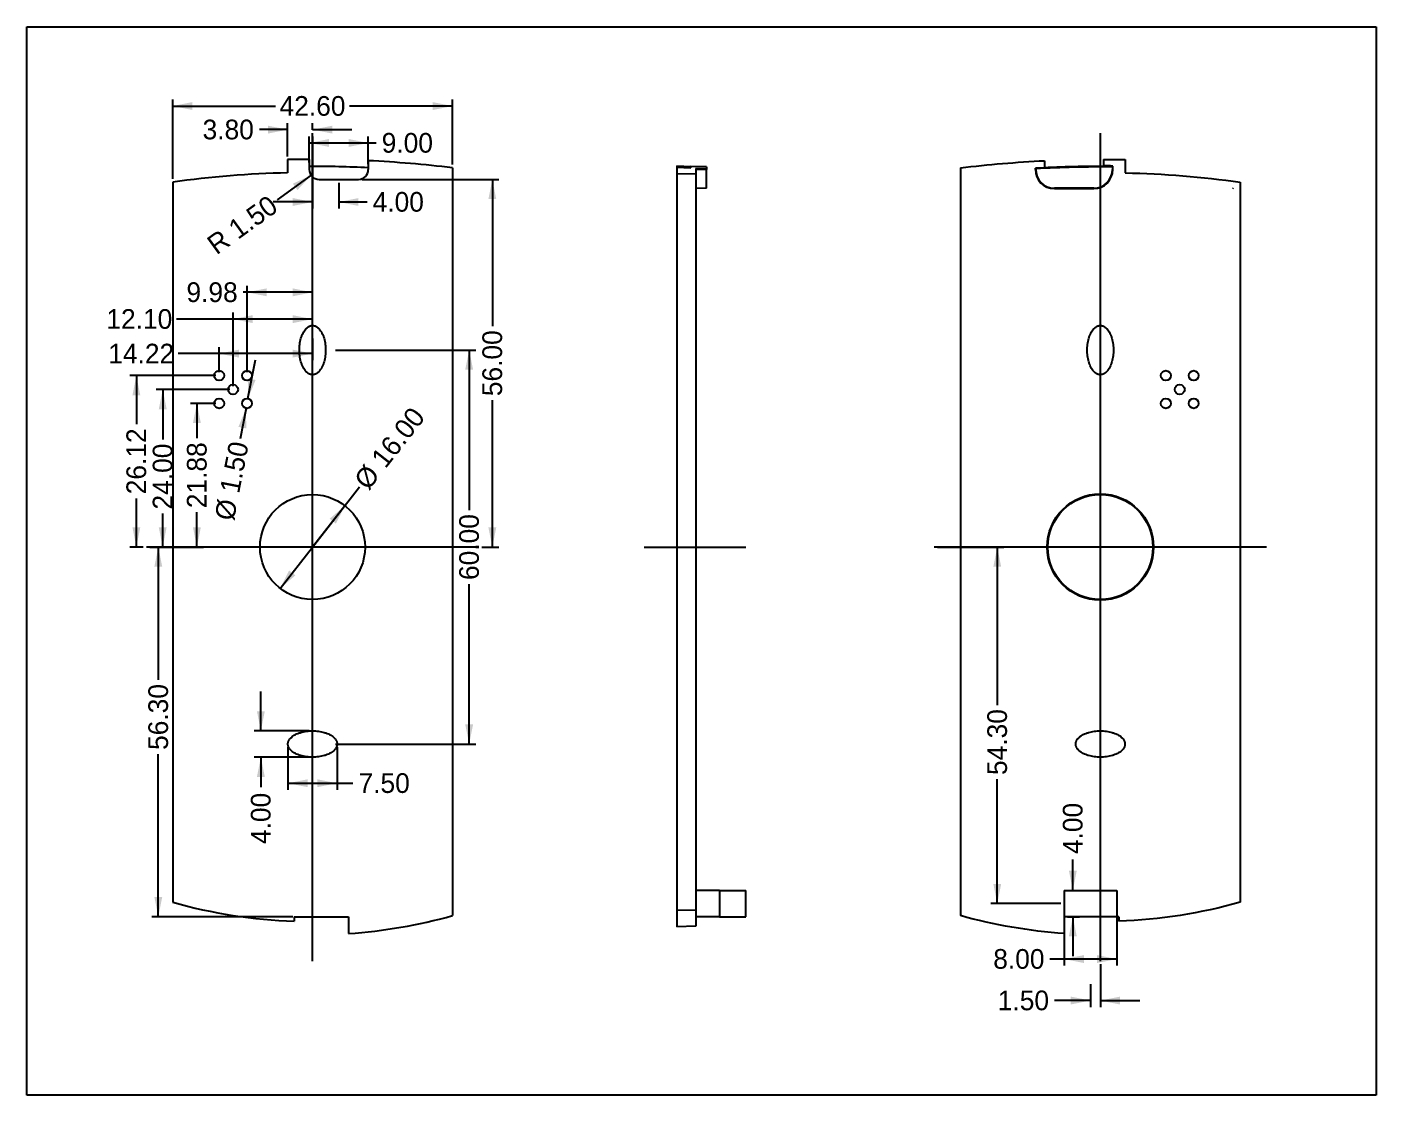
# Model space of a CAD drawing. Extents: x -373 to 90, y -105 to 127.
# Drawn here: x -373.5 to -168, y -63.5 to 99.2 of the extents above; entities that cross this region are included whole.
import ezdxf

# ---------------------------------------------------------------- set-up
doc = ezdxf.new("R2010")
doc.units = 0
doc.header["$MEASUREMENT"] = 0
doc.linetypes.add('DASHED', pattern=[0])
doc.linetypes.add('SOLID', pattern=[0])
doc.layers.add('254', color=7, linetype='SOLID')
doc.dimstyles.get("Standard").update_dxf_attribs({"dimtxt": 0.18, "dimasz": 0.18, "dimexe": 0.18, "dimexo": 0.0625, "dimgap": 0.09, "dimtad": 0, "dimtih": 1, "dimtoh": 1, "dimdec": 4, "dimzin": 0, "dimtxsty": 'STANDARD', "dimcen": 0.09, "dimazin": 3, "dimtfac": 1, "dimtdec": 4, "dimtofl": 0, "dimtmove": 0, "dimatfit": 3, "dimtolj": 1, "dimtzin": 0})

# ---------------------------------------------------------------- blocks, each defined once
blk = doc.blocks.new('*D0')
at = {"layer": '254', "color": 4, "linetype": 'SOLID'}
for p, q in [((-215.5, -34.8), (-215.5, -43.75)), ((-207.5, -34.8), (-207.5, -43.75)), ((-215.5, -42.75), (-217.67, -42.75)), ((-215.5, -42.75), (-215.5, -42.75)), ((-207.5, -42.75), (-215.5, -42.75))]:
    blk.add_line(p, q, dxfattribs=at)
for points in [[(-212.5, -42.15), (-212.5, -43.35), (-215.5, -42.75)], [(-210.5, -43.35), (-210.5, -42.15), (-207.5, -42.75)]]:
    blk.add_solid(points, dxfattribs=at)
at = {"layer": '254', "color": 4, "linetype": 'SOLID', "insert": (-222.41, -42.75), "char_height": 3, "attachment_point": 5}
blk.add_mtext('{\\H3.000000;8.00}', dxfattribs=at)
blk = doc.blocks.new('*D1')
at = {"layer": '254', "color": 4, "linetype": 'SOLID'}
for p, q in [((-210, -43.55), (-210, -50.07)), ((-211.5, -46.55), (-211.5, -50.07)), ((-211.5, -49.07), (-216.98, -49.07)), ((-210, -49.07), (-204, -49.07))]:
    blk.add_line(p, q, dxfattribs=at)
for points in [[(-214.5, -49.67), (-214.5, -48.47), (-211.5, -49.07)], [(-207, -48.47), (-207, -49.67), (-210, -49.07)]]:
    blk.add_solid(points, dxfattribs=at)
at = {"layer": '254', "color": 4, "linetype": 'SOLID', "insert": (-221.72, -49.07), "char_height": 3, "attachment_point": 5}
blk.add_mtext('{\\H3.000000;1.50}', dxfattribs=at)
blk = doc.blocks.new('*D2')
at = {"layer": '254', "color": 4, "linetype": 'SOLID'}
for p, q in [((-214.19, -32.3), (-214.19, -27.61)), ((-215, -32.3), (-213.19, -32.3)), ((-215, -36.3), (-213.19, -36.3)), ((-214.19, -36.3), (-214.19, -42.3))]:
    blk.add_line(p, q, dxfattribs=at)
for points in [[(-214.79, -29.3), (-213.59, -29.3), (-214.19, -32.3)], [(-213.59, -39.3), (-214.79, -39.3), (-214.19, -36.3)]]:
    blk.add_solid(points, dxfattribs=at)
at = {"layer": '254', "color": 4, "linetype": 'SOLID', "insert": (-214.19, -22.86), "char_height": 3, "attachment_point": 5, "rotation": 90}
blk.add_mtext('{\\H3.000000;4.00}', dxfattribs=at)
blk = doc.blocks.new('*D3')
at = {"layer": '254', "color": 4, "linetype": 'SOLID'}
for p, q in [((-234.8, 20), (-224.7, 20)), ((-225.7, 20), (-225.7, -4.06)), ((-225.7, -34.3), (-225.7, -15.35)), ((-216, -34.3), (-226.7, -34.3))]:
    blk.add_line(p, q, dxfattribs=at)
for points in [[(-225.1, 17), (-226.3, 17), (-225.7, 20)], [(-226.3, -31.3), (-225.1, -31.3), (-225.7, -34.3)]]:
    blk.add_solid(points, dxfattribs=at)
at = {"layer": '254', "color": 4, "linetype": 'SOLID', "insert": (-225.7, -9.7), "char_height": 3, "attachment_point": 5, "rotation": 90}
blk.add_mtext('{\\H3.000000;54.30}', dxfattribs=at)
blk = doc.blocks.new('*D4')
at = {"layer": '254', "color": 4, "linetype": 'SOLID'}
for p, q in [((-337.87, -8), (-337.87, -2)), ((-330.5, -8), (-338.87, -8)), ((-330.5, -12), (-338.87, -12)), ((-337.87, -12), (-337.87, -16.59))]:
    blk.add_line(p, q, dxfattribs=at)
for points in [[(-338.47, -5), (-337.27, -5), (-337.87, -8)], [(-337.27, -15), (-338.47, -15), (-337.87, -12)]]:
    blk.add_solid(points, dxfattribs=at)
at = {"layer": '254', "color": 4, "linetype": 'SOLID', "insert": (-337.87, -21.33), "char_height": 3, "attachment_point": 5, "rotation": 90}
blk.add_mtext('{\\H3.000000;4.00}', dxfattribs=at)
blk = doc.blocks.new('*D5')
at = {"layer": '254', "color": 4, "linetype": 'SOLID'}
for p, q in [((-333.75, -10.5), (-333.75, -16.97)), ((-326.25, -10.5), (-326.25, -16.97)), ((-333.75, -15.97), (-326.25, -15.97)), ((-326.25, -15.97), (-326.25, -15.97)), ((-326.25, -15.97), (-323.84, -15.97))]:
    blk.add_line(p, q, dxfattribs=at)
for points in [[(-330.75, -15.37), (-330.75, -16.57), (-333.75, -15.97)], [(-329.25, -16.57), (-329.25, -15.37), (-326.25, -15.97)]]:
    blk.add_solid(points, dxfattribs=at)
at = {"layer": '254', "color": 4, "linetype": 'SOLID', "insert": (-319.09, -15.97), "char_height": 3, "attachment_point": 5}
blk.add_mtext('{\\H3.000000;7.50}', dxfattribs=at)
blk = doc.blocks.new('*D6')
at = {"layer": '254', "color": 4, "linetype": 'SOLID'}
for p, q in [((-351.3, 76.09), (-351.3, 88.17)), ((-351.3, 87.17), (-335.64, 87.17)), ((-308.7, 87.17), (-324.36, 87.17)), ((-308.7, 78.26), (-308.7, 88.17))]:
    blk.add_line(p, q, dxfattribs=at)
for points in [[(-348.3, 87.77), (-348.3, 86.57), (-351.3, 87.17)], [(-311.7, 86.57), (-311.7, 87.77), (-308.7, 87.17)]]:
    blk.add_solid(points, dxfattribs=at)
at = {"layer": '254', "color": 4, "linetype": 'SOLID', "insert": (-330, 87.17), "char_height": 3, "attachment_point": 5}
blk.add_mtext('{\\H3.000000;42.60}', dxfattribs=at)
blk = doc.blocks.new('*D7')
at = {"layer": '254', "color": 4, "linetype": 'SOLID'}
for p, q in [((-333.8, 79.51), (-333.8, 84.58)), ((-330, 83.55), (-330, 84.58)), ((-333.8, 83.58), (-338.09, 83.58)), ((-330, 83.58), (-324, 83.58))]:
    blk.add_line(p, q, dxfattribs=at)
for points in [[(-336.8, 82.98), (-336.8, 84.18), (-333.8, 83.58)], [(-327, 84.18), (-327, 82.98), (-330, 83.58)]]:
    blk.add_solid(points, dxfattribs=at)
at = {"layer": '254', "color": 4, "linetype": 'SOLID', "insert": (-342.84, 83.58), "char_height": 3, "attachment_point": 5}
blk.add_mtext('{\\H3.000000;3.80}', dxfattribs=at)
blk = doc.blocks.new('*D8')
at = {"layer": '254', "color": 4, "linetype": 'SOLID'}
for p, q in [((-354.8, 20), (-352.49, 20)), ((-353.49, 20), (-353.49, -0.23)), ((-353.49, -36.3), (-353.49, -11.52)), ((-333, -36.3), (-354.49, -36.3))]:
    blk.add_line(p, q, dxfattribs=at)
for points in [[(-352.89, 17), (-354.09, 17), (-353.49, 20)], [(-354.09, -33.3), (-352.89, -33.3), (-353.49, -36.3)]]:
    blk.add_solid(points, dxfattribs=at)
at = {"layer": '254', "color": 4, "linetype": 'SOLID', "insert": (-353.49, -5.88), "char_height": 3, "attachment_point": 5, "rotation": 90}
blk.add_mtext('{\\H3.000000;56.30}', dxfattribs=at)
blk = doc.blocks.new('*D9')
at = {"layer": '254', "color": 4, "linetype": 'SOLID'}
for p, q in [((-322.5, 76), (-301.61, 76)), ((-302.61, 76), (-302.61, 53.64)), ((-302.61, 20), (-302.61, 42.36)), ((-304.2, 20), (-301.61, 20))]:
    blk.add_line(p, q, dxfattribs=at)
for points in [[(-302.01, 73), (-303.21, 73), (-302.61, 76)], [(-303.21, 23), (-302.01, 23), (-302.61, 20)]]:
    blk.add_solid(points, dxfattribs=at)
at = {"layer": '254', "color": 4, "linetype": 'SOLID', "insert": (-302.61, 48), "char_height": 3, "attachment_point": 5, "rotation": 90}
blk.add_mtext('{\\H3.000000;56.00}', dxfattribs=at)
blk = doc.blocks.new('*D10')
at = {"layer": '254', "color": 4, "linetype": 'SOLID'}
blk.add_line((-330.22, 76.62), (-335.38, 72.9), dxfattribs=at)
blk.add_solid([(-332.3, 74.38), (-333, 75.35), (-330.22, 76.62)], dxfattribs=at)
at = {"layer": '254', "color": 4, "linetype": 'SOLID', "insert": (-340.69, 69.07), "char_height": 3, "attachment_point": 5, "rotation": 35.8051}
blk.add_mtext('{\\H3.000000;R 1.50}', dxfattribs=at)
blk = doc.blocks.new('*D11')
at = {"layer": '254', "color": 4, "linetype": 'SOLID'}
for p, q in [((-326.5, 50), (-305.14, 50)), ((-306.14, 50), (-306.14, 25.64)), ((-306.14, -10), (-306.14, 14.36)), ((-326.5, -10), (-305.14, -10))]:
    blk.add_line(p, q, dxfattribs=at)
for points in [[(-305.54, 47), (-306.74, 47), (-306.14, 50)], [(-306.74, -7), (-305.54, -7), (-306.14, -10)]]:
    blk.add_solid(points, dxfattribs=at)
at = {"layer": '254', "color": 4, "linetype": 'SOLID', "insert": (-306.14, 20), "char_height": 3, "attachment_point": 5, "rotation": 90}
blk.add_mtext('{\\H3.000000;60.00}', dxfattribs=at)
blk = doc.blocks.new('*D12')
at = {"layer": '254', "color": 4, "linetype": 'SOLID'}
for p, q in [((-330, 20), (-322.83, 29.15)), ((-325.06, 26.3), (-330, 20)), ((-334.94, 13.7), (-330, 20))]:
    blk.add_line(p, q, dxfattribs=at)
for points in [[(-326.44, 23.57), (-327.39, 24.31), (-325.06, 26.3)], [(-333.56, 16.43), (-332.61, 15.69), (-334.94, 13.7)]]:
    blk.add_solid(points, dxfattribs=at)
at = {"layer": '254', "color": 4, "linetype": 'SOLID', "insert": (-318.24, 35.01), "char_height": 3, "attachment_point": 5, "rotation": 51.9102}
blk.add_mtext('{\\H3.000000;%%C 16.00}', dxfattribs=at)
blk = doc.blocks.new('*D13')
at = {"layer": '254', "color": 4, "linetype": 'SOLID'}
for p, q in [((-339.84, 42.61), (-338.69, 48.5)), ((-340.12, 41.14), (-341.03, 36.49))]:
    blk.add_line(p, q, dxfattribs=at)
for points in [[(-339.85, 45.67), (-338.67, 45.45), (-339.84, 42.61)], [(-340.1, 38.08), (-341.28, 38.31), (-340.12, 41.14)]]:
    blk.add_solid(points, dxfattribs=at)
at = {"layer": '254', "color": 4, "linetype": 'SOLID', "insert": (-342.27, 30.07), "char_height": 3, "attachment_point": 5, "rotation": 79.0059}
blk.add_mtext('{\\H3.000000;%%C 1.50}', dxfattribs=at)
blk = doc.blocks.new('*D14')
at = {"layer": '254', "color": 4, "linetype": 'SOLID'}
for p, q in [((-344.72, 46.12), (-357.83, 46.12)), ((-356.83, 46.12), (-356.83, 38.7)), ((-356.83, 20), (-356.83, 27.42)), ((-355.8, 20), (-357.83, 20))]:
    blk.add_line(p, q, dxfattribs=at)
for points in [[(-356.23, 43.12), (-357.43, 43.12), (-356.83, 46.12)], [(-357.43, 23), (-356.23, 23), (-356.83, 20)]]:
    blk.add_solid(points, dxfattribs=at)
at = {"layer": '254', "color": 4, "linetype": 'SOLID', "insert": (-356.83, 33.06), "char_height": 3, "attachment_point": 5, "rotation": 90}
blk.add_mtext('{\\H3.000000;26.12}', dxfattribs=at)
blk = doc.blocks.new('*D15')
at = {"layer": '254', "color": 4, "linetype": 'SOLID'}
for p, q in [((-342.6, 44), (-353.82, 44)), ((-352.82, 44), (-352.82, 36.38)), ((-352.82, 20), (-352.82, 25.09)), ((-354.8, 20), (-351.82, 20))]:
    blk.add_line(p, q, dxfattribs=at)
for points in [[(-352.22, 41), (-353.42, 41), (-352.82, 44)], [(-353.42, 23), (-352.22, 23), (-352.82, 20)]]:
    blk.add_solid(points, dxfattribs=at)
at = {"layer": '254', "color": 4, "linetype": 'SOLID', "insert": (-352.82, 30.74), "char_height": 3, "attachment_point": 5, "rotation": 90}
blk.add_mtext('{\\H3.000000;24.00}', dxfattribs=at)
blk = doc.blocks.new('*D16')
at = {"layer": '254', "color": 4, "linetype": 'SOLID'}
for p, q in [((-344.72, 41.88), (-348.61, 41.88)), ((-347.61, 41.88), (-347.61, 36.58)), ((-347.61, 20), (-347.61, 25.3)), ((-354.8, 20), (-346.61, 20))]:
    blk.add_line(p, q, dxfattribs=at)
for points in [[(-347.01, 38.88), (-348.21, 38.88), (-347.61, 41.88)], [(-348.21, 23), (-347.01, 23), (-347.61, 20)]]:
    blk.add_solid(points, dxfattribs=at)
at = {"layer": '254', "color": 4, "linetype": 'SOLID', "insert": (-347.61, 30.94), "char_height": 3, "attachment_point": 5, "rotation": 90}
blk.add_mtext('{\\H3.000000;21.88}', dxfattribs=at)
blk = doc.blocks.new('*D17')
at = {"layer": '254', "color": 4, "linetype": 'SOLID'}
for p, q in [((-330, 51.75), (-330, 48.47)), ((-344.22, 49.47), (-350.44, 49.47)), ((-344.22, 46.62), (-344.22, 50.47)), ((-344.22, 49.47), (-344.22, 49.47)), ((-330, 49.47), (-344.22, 49.47))]:
    blk.add_line(p, q, dxfattribs=at)
for points in [[(-341.22, 50.07), (-341.22, 48.87), (-344.22, 49.47)], [(-333, 48.87), (-333, 50.07), (-330, 49.47)]]:
    blk.add_solid(points, dxfattribs=at)
at = {"layer": '254', "color": 4, "linetype": 'SOLID', "insert": (-356.09, 49.47), "char_height": 3, "attachment_point": 5}
blk.add_mtext('{\\H3.000000;14.22}', dxfattribs=at)
blk = doc.blocks.new('*D18')
at = {"layer": '254', "color": 4, "linetype": 'SOLID'}
for p, q in [((-339.98, 46.62), (-339.98, 59.8)), ((-330, 52.75), (-330, 59.8)), ((-339.98, 58.8), (-340.55, 58.8)), ((-339.98, 58.8), (-339.98, 58.8)), ((-330, 58.8), (-339.98, 58.8))]:
    blk.add_line(p, q, dxfattribs=at)
for points in [[(-336.98, 59.4), (-336.98, 58.2), (-339.98, 58.8)], [(-333, 58.2), (-333, 59.4), (-330, 58.8)]]:
    blk.add_solid(points, dxfattribs=at)
at = {"layer": '254', "color": 4, "linetype": 'SOLID', "insert": (-345.3, 58.8), "char_height": 3, "attachment_point": 5}
blk.add_mtext('{\\H3.000000;9.98}', dxfattribs=at)
blk = doc.blocks.new('*D19')
at = {"layer": '254', "color": 4, "linetype": 'SOLID'}
for p, q in [((-342.1, 44.5), (-342.1, 55.72)), ((-330, 52.75), (-330, 55.72)), ((-342.1, 54.72), (-350.73, 54.72)), ((-342.1, 54.72), (-342.1, 54.72)), ((-330, 54.72), (-342.1, 54.72))]:
    blk.add_line(p, q, dxfattribs=at)
for points in [[(-339.1, 55.32), (-339.1, 54.12), (-342.1, 54.72)], [(-333, 54.12), (-333, 55.32), (-330, 54.72)]]:
    blk.add_solid(points, dxfattribs=at)
at = {"layer": '254', "color": 4, "linetype": 'SOLID', "insert": (-356.38, 54.72), "char_height": 3, "attachment_point": 5}
blk.add_mtext('{\\H3.000000;12.10}', dxfattribs=at)
blk = doc.blocks.new('*D20')
at = {"layer": '254', "color": 4, "linetype": 'SOLID'}
for p, q in [((-330.5, 78.55), (-330.5, 82.55)), ((-321.5, 78.34), (-321.5, 82.55)), ((-330.5, 81.55), (-321.5, 81.55)), ((-321.5, 81.55), (-321.5, 81.55)), ((-321.5, 81.55), (-320.3, 81.55))]:
    blk.add_line(p, q, dxfattribs=at)
for points in [[(-327.5, 82.15), (-327.5, 80.95), (-330.5, 81.55)], [(-324.5, 80.95), (-324.5, 82.15), (-321.5, 81.55)]]:
    blk.add_solid(points, dxfattribs=at)
at = {"layer": '254', "color": 4, "linetype": 'SOLID', "insert": (-315.56, 81.55), "char_height": 3, "attachment_point": 5}
blk.add_mtext('{\\H3.000000;9.00}', dxfattribs=at)
blk = doc.blocks.new('*D21')
at = {"layer": '254', "color": 4, "linetype": 'SOLID'}
for p, q in [((-330, 82.55), (-330, 71.56)), ((-326, 75.5), (-326, 71.56)), ((-330, 72.56), (-336, 72.56)), ((-326, 72.56), (-321.69, 72.56))]:
    blk.add_line(p, q, dxfattribs=at)
for points in [[(-333, 71.96), (-333, 73.16), (-330, 72.56)], [(-323, 73.16), (-323, 71.96), (-326, 72.56)]]:
    blk.add_solid(points, dxfattribs=at)
at = {"layer": '254', "color": 4, "linetype": 'SOLID', "insert": (-316.94, 72.56), "char_height": 3, "attachment_point": 5}
blk.add_mtext('{\\H3.000000;4.00}', dxfattribs=at)

msp = doc.modelspace()

# ---------------------------------------------------------------- linework, layer by layer
at = {"layer": '254', "color": 4, "linetype": 'SOLID'}
for p, q in [((-373.493, -63.459), (-373.493, 99.215)), ((-373.493, 99.215), (-168.011, 99.215)), ((-168.011, 99.215), (-168.011, -63.459)), ((-168.011, -63.459), (-373.493, -63.459))]:
    msp.add_line(p, q, dxfattribs=at)
at = {"layer": '254', "color": 1, "linetype": 'DASHED'}
for p, q in [((-330, -43.05), (-330, 83.05)), ((-210, -43.05), (-210, 83.05)), ((-304.7, 20), (-355.3, 20)), ((-279.5, 20), (-264, 20)), ((-184.7, 20), (-235.3, 20))]:
    msp.add_line(p, q, dxfattribs=at)
at = {"layer": '254', "color": 3, "linetype": 'SOLID'}
for p, q in [((-333.8, 79.009), (-333.8, 77.004)), ((-330.5, 79.049), (-330.5, 77.5)), ((-321.5, 78.845), (-321.5, 77.5)), ((-218.5, 78.845), (-218.5, 77.77)), ((-209.5, 79.049), (-209.5, 77.976)), ((-206.2, 79.009), (-206.2, 77.004)), ((-308.7, 77.759), (-308.7, -36.136)), ((-274.5, 78.049), (-274.5, 77.844)), ((-274.5, 78.049), (-272.4, 77.976)), ((-274.5, 77.844), (-274.5, 76.871)), ((-274.5, 77.844), (-272.4, 77.77)), ((-274.5, 76.871), (-274.5, -35.373)), ((-271.6, 76.78), (-274.5, 76.871)), ((-272.4, 77.77), (-272.4, 77.977)), ((-270, 77.893), (-272.4, 77.977)), ((-271.6, 77.669), (-271.6, 76.78)), ((-270, 77.616), (-271.6, 77.669)), ((-270, 77.5), (-271.6, 77.5)), ((-271.6, 76.78), (-271.6, -35.295)), ((-270, 77.893), (-270, 77.616)), ((-270, 77.616), (-270, 77.5)), ((-270, 74.657), (-270, 77.5)), ((-231.3, 77.759), (-231.3, -36.136)), ((-219.899, 77.5), (-219.899, 77.697)), ((-219.843, 77.616), (-219.899, 77.669)), ((-219.843, 77.5), (-219.899, 77.5)), ((-219.843, 77.616), (-219.843, 77.5)), ((-219.462, 76.079), (-219.51, 76.051)), ((-218.5, 77.844), (-218.5, 77.77)), ((-209.5, 78.049), (-209.5, 77.976)), ((-208.157, 77.883), (-208.101, 77.938)), ((-208.157, 77.883), (-208.157, 77.5)), ((-208.157, 77.5), (-208.101, 77.5)), ((-208.101, 77.5), (-208.101, 78.04)), ((-351.3, 75.592), (-351.3, -34.097)), ((-329, 76), (-323, 76)), ((-270, 74.657), (-271.6, 74.601)), ((-217, 74.657), (-217, 74.601)), ((-217, 74.657), (-217, 74.601)), ((-211, 74.657), (-217, 74.657)), ((-217, 74.601), (-211, 74.601)), ((-211, 74.657), (-211, 74.601)), ((-209.579, 75.038), (-209.551, 74.99)), ((-189.801, 74.629), (-189.7, 74.718)), ((-188.7, 75.592), (-188.7, -34.097)), ((-214, 26.928), (-214.051, 27.016)), ((-206, 26.928), (-205.949, 27.016)), ((-218, 20), (-218.101, 20)), ((-202, 20), (-201.899, 20)), ((-214, 13.072), (-214.051, 12.984)), ((-206, 13.072), (-205.949, 12.984)), ((-268, -32.3), (-271.6, -32.3)), ((-268, -32.3), (-264, -32.3)), ((-268, -32.3), (-268, -36.3)), ((-268, -32.3), (-268, -36.3)), ((-264, -36.3), (-264, -32.3)), ((-215.5, -32.3), (-207.5, -32.3)), ((-215.5, -32.3), (-215.5, -36.3)), ((-215.5, -32.3), (-215.5, -36.3)), ((-207.5, -32.3), (-207.5, -36.3)), ((-332.8, -36.3), (-324.5, -36.3)), ((-332.8, -36.3), (-332.8, -37)), ((-332.8, -36.3), (-332.5, -36.3)), ((-324.5, -36.3), (-324.5, -38.859)), ((-271.6, -35.295), (-274.5, -35.373)), ((-274.5, -35.373), (-274.5, -37.857)), ((-271.6, -35.295), (-271.6, -37.748)), ((-268, -36.3), (-271.6, -36.3)), ((-268, -36.3), (-264, -36.3)), ((-215.5, -36.3), (-215.5, -38.859)), ((-207.2, -36.3), (-215.5, -36.3)), ((-215.5, -36.3), (-215.5, -37.857)), ((-207.2, -36.3), (-207.2, -37)), ((-271.6, -37.748), (-274.5, -37.857))]:
    msp.add_line(p, q, dxfattribs=at)
for centre, radius in [((-344.221, 46.121), 0.75), ((-339.979, 46.121), 0.75), ((-200.021, 46.121), 0.75), ((-195.779, 46.121), 0.75), ((-342.1, 44), 0.75), ((-197.9, 44), 0.75), ((-344.221, 41.879), 0.75), ((-339.979, 41.879), 0.75), ((-200.021, 41.879), 0.75), ((-195.779, 41.879), 0.75), ((-330, 20), 8), ((-210, 20), 8.101), ((-210, 20), 8)]:
    msp.add_circle(centre, radius, dxfattribs=at)
for centre, radius, start, end in [((-330, -97.25), 176.3, 90.1625, 91.23506), ((-330, -97.25), 176.3, 83.06076, 87.23651), ((-330, -79.25), 156.3, 91.39312, 97.83243), ((-330, -97.25), 175.227, 87.21957, 90.16349), ((-329, 77.5), 1.5, 180, 270), ((-323, 77.5), 1.5, 270, 360), ((-210, -97.25), 175.227, 89.83651, 93.23842), ((-217, 77.5), 2.899, 180, 270), ((-210, -97.25), 175.143, 89.39712, 93.22166), ((-217, 77.5), 2.843, 180, 270), ((-211, 77.5), 2.899, 270, 360), ((-211, 77.5), 2.843, 270, 360), ((-210, -97.25), 175.3, 89.3794, 89.83658), ((-330, 41.25), 78.3, 254.21486, 267.95067), ((-330, 40.25), 79.3, 273.97705, 285.58099)]:
    msp.add_arc(centre, radius, start, end, dxfattribs=at)
at = {"layer": '254', "color": 3, "linetype": 'SOLID', "extrusion": (0, 0, -1)}
for centre, radius, start, end in [((210, -97.25), 176.3, 83.06076, 87.23651), ((210, -97.25), 176.3, 90.1625, 91.23506), ((210, -79.25), 156.3, 91.39312, 97.83243), ((210, 41.25), 78.3, 254.21486, 267.95067), ((210, 40.25), 79.3, 273.97705, 285.58099)]:
    msp.add_arc(centre, radius, start, end, dxfattribs=at)
at = {"layer": '254', "color": 3, "linetype": 'SOLID'}
for points in [[(-328, 50), (-328, 53.75), (-330, 53.75), (-332, 53.75), (-332, 50), (-332, 46.25), (-330, 46.25), (-328, 46.25), (-328, 50)], [(-208, 50), (-208, 53.75), (-210, 53.75), (-212, 53.75), (-212, 50), (-212, 46.25), (-210, 46.25), (-208, 46.25), (-208, 50)], [(-330, -8), (-333.75, -8), (-333.75, -10), (-333.75, -12), (-330, -12), (-326.25, -12), (-326.25, -10), (-326.25, -8), (-330, -8)], [(-330, -8), (-333.75, -8), (-333.75, -10), (-333.75, -12), (-330, -12), (-326.25, -12), (-326.25, -10), (-326.25, -8), (-330, -8)], [(-330, -8), (-333.75, -8), (-333.75, -10), (-333.75, -12), (-330, -12), (-326.25, -12), (-326.25, -10), (-326.25, -8), (-330, -8)], [(-210, -8), (-213.75, -8), (-213.75, -10), (-213.75, -12), (-210, -12), (-206.25, -12), (-206.25, -10), (-206.25, -8), (-210, -8)]]:
    msp.add_rational_spline(points, [1, 0.707106781, 1, 0.707106781, 1, 0.707106781, 1, 0.707106781, 1], degree=2, knots=[0, 0, 0, 1, 1, 2, 2, 3, 3, 4, 4, 4], dxfattribs=at)

# ---------------------------------------------------------------- dimensions: what is measured, and where the dimension line sits
at = {"layer": '254', "color": 4, "linetype": 'SOLID'}
for base, p1, p2, picture, middle in [((-330, 87.169), (-351.3, 75.492), (-308.7, 77.659), '*D6', (-330, 87.169)), ((-342.839, 83.581), (-333.8, 78.909), (-330, 82.95), '*D7', (-342.839, 83.581)), ((-316.944, 72.559), (-330, 83.15), (-326, 76.1), '*D21', (-316.944, 72.559)), ((-315.561, 81.55), (-330.5, 77.949), (-321.5, 77.744), '*D20', (-315.561, 81.55)), ((-345.298, 58.797), (-339.979, 46.021), (-330, 52.15), '*D18', (-345.298, 58.797)), ((-356.377, 54.715), (-342.1, 43.9), (-330, 52.15), '*D19', (-356.377, 54.715)), ((-356.085, 49.467), (-344.221, 46.021), (-330, 52.35), '*D17', (-356.085, 49.467)), ((-319.092, -15.969), (-333.75, -9.9), (-326.25, -9.9), '*D5', (-319.092, -15.969)), ((-222.414, -42.753), (-215.5, -34.2), (-207.5, -34.2), '*D0', (-222.414, -42.753)), ((-221.72, -49.072), (-211.5, -45.95), (-210, -42.95), '*D1', (-221.72, -49.072))]:
    dim = msp.add_linear_dim(base=base, p1=p1, p2=p2, dimstyle='STANDARD', override={"dimtxt": 3, "dimasz": 3, "dimexe": 1, "dimexo": 0.6, "dimdec": 2, "dimzin": 1, "dimtp": 0.05, "dimtm": 0.05, "dimtfac": 1.25, "dimtdec": 2, "dimtzin": 1}, dxfattribs=at)
    dim.commit()
    dim.dimension.update_dxf_attribs({"geometry": picture, "text_midpoint": middle})
dim = msp.add_radius_dim(center=(-329, 77.5), mpoint=(-330.217, 76.622), dimstyle='STANDARD', override={"dimtxt": 3, "dimasz": 3, "dimexe": 2.5, "dimexo": 1, "dimtih": 0, "dimtoh": 0, "dimdec": 2, "dimzin": 1, "dimse1": 1, "dimse2": 1, "dimsd2": 1, "dimtp": 0.05, "dimtm": 0.05, "dimtfac": 1.25, "dimtdec": 2, "dimtzin": 1}, dxfattribs=at)
dim.commit()
dim.dimension.update_dxf_attribs({"geometry": '*D10', "text_midpoint": (-340.69, 69.067), "text_rotation": 35.80512})
for base, p1, p2, picture, middle in [((-302.609, 48), (-304.8, 20), (-323.1, 76), '*D9', (-302.609, 48)), ((-306.139, 20), (-327.1, -10), (-327.1, 50), '*D11', (-306.139, 20)), ((-356.829, 33.061), (-355.2, 20), (-344.121, 46.121), '*D14', (-356.829, 33.061)), ((-352.823, 30.736), (-355.4, 20), (-342, 44), '*D15', (-352.823, 30.736)), ((-347.615, 30.939), (-355.4, 20), (-344.121, 41.879), '*D16', (-347.615, 30.939)), ((-353.488, -5.877), (-332.4, -36.3), (-355.4, 20), '*D8', (-353.488, -5.877)), ((-225.705, -9.703), (-215.4, -34.3), (-235.4, 20), '*D3', (-225.705, -9.703)), ((-337.87, -21.33), (-329.9, -12), (-329.9, -8), '*D4', (-337.87, -21.33)), ((-214.19, -22.862), (-215.6, -36.3), (-215.6, -32.3), '*D2', (-214.19, -22.862))]:
    dim = msp.add_linear_dim(base=base, p1=p1, p2=p2, angle=90, dimstyle='STANDARD', override={"dimtxt": 3, "dimasz": 3, "dimexe": 1, "dimexo": 0.6, "dimtih": 0, "dimtoh": 0, "dimdec": 2, "dimzin": 1, "dimtp": 0.05, "dimtm": 0.05, "dimtfac": 1.25, "dimtdec": 2, "dimtzin": 1}, dxfattribs=at)
    dim.commit()
    dim.dimension.update_dxf_attribs({"geometry": picture, "text_midpoint": middle, "text_rotation": 90})
for p1, p2, picture, middle, turn in [((-339.836, 42.615), (-340.122, 41.142), '*D13', (-342.273, 30.068), 79.00586), ((-334.935, 13.704), (-325.065, 26.296), '*D12', (-318.236, 35.009), 51.91019)]:
    dim = msp.add_diameter_dim_2p(p1=p1, p2=p2, dimstyle='STANDARD', override={"dimtxt": 3, "dimasz": 3, "dimexe": 2.5, "dimexo": 1, "dimtih": 0, "dimtoh": 0, "dimdec": 2, "dimzin": 1, "dimse1": 1, "dimse2": 1, "dimtp": 0.05, "dimtm": 0.05, "dimtfac": 1.25, "dimtdec": 2, "dimtzin": 1}, dxfattribs=at)
    dim.commit()
    dim.dimension.update_dxf_attribs({"geometry": picture, "text_midpoint": middle, "text_rotation": turn})

doc.saveas('drawing.dxf')
